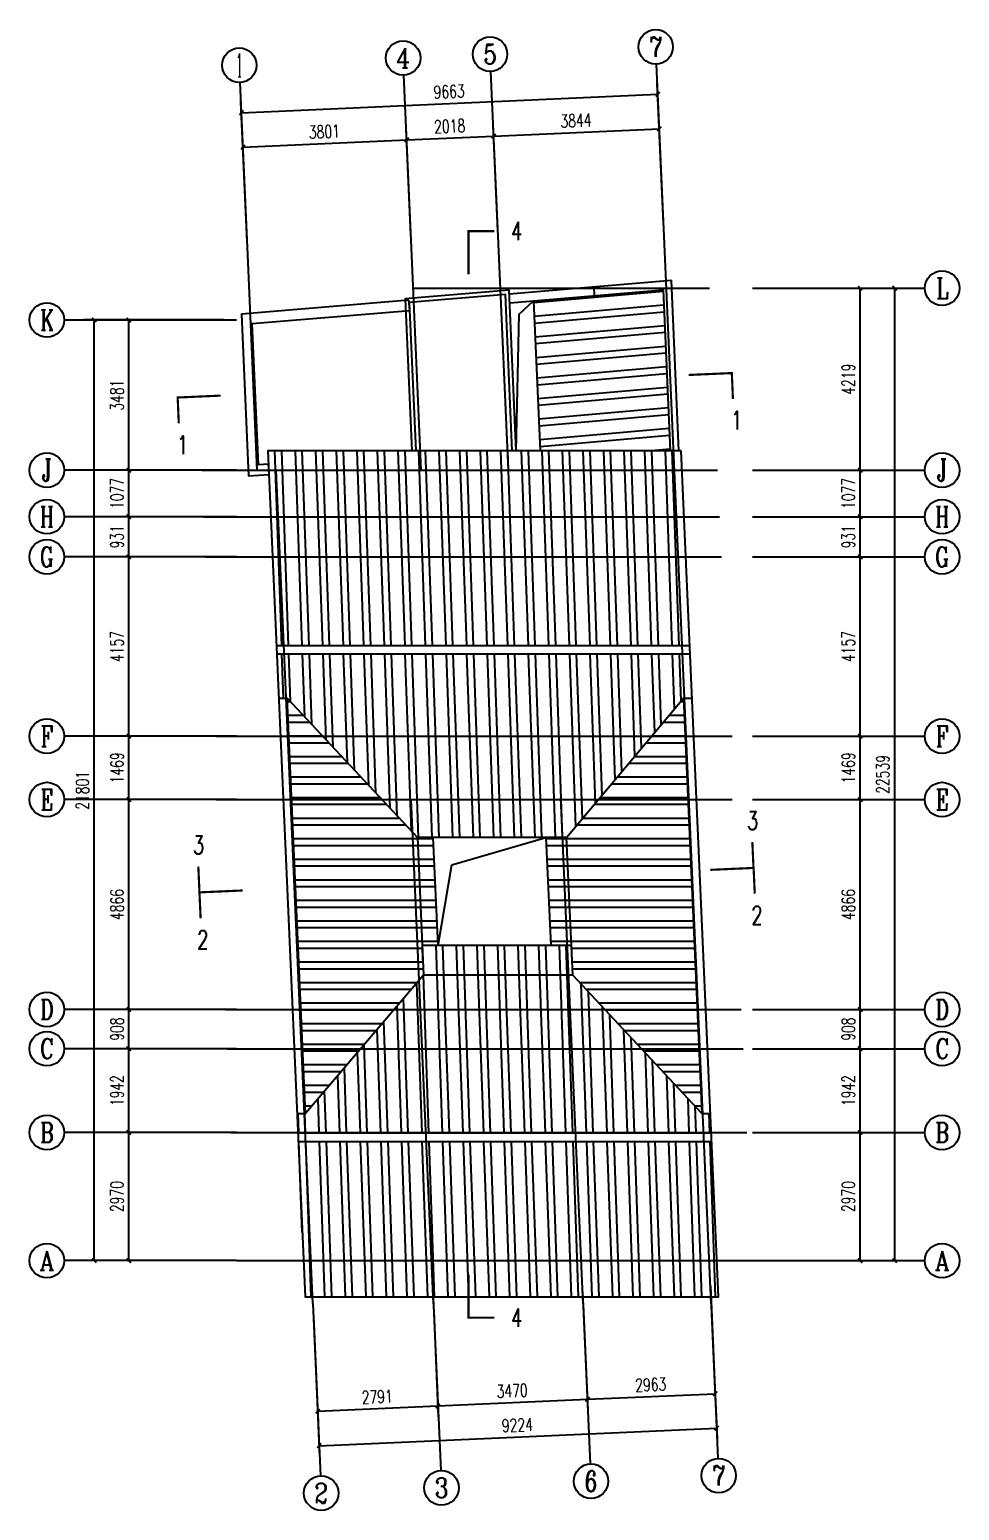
# Model space of a CAD drawing. Extents: x -20250 to 331240, y -699 to 63168.
# Drawn here: x 138264 to 159820, y 28849 to 63168 of the extents above; entities that cross this region are included whole.
import ezdxf
from ezdxf.enums import TextEntityAlignment as Align

# ---------------------------------------------------------------- set-up
doc = ezdxf.new("R2010")
doc.units = 0
doc.header["$LTSCALE"] = 1000
doc.header["$MEASUREMENT"] = 0
for name, color, linetype in [('AXIS', 3, 'Continuous'), ('AXIS_TEXT', 7, 'Continuous'), ('DIM_SYMB', 3, 'Continuous'), ('DOTE', 1, 'Continuous'), ('PUB_HATCH', 8, 'Continuous'), ('PUB_TEXT', 7, 'Continuous'), ('空', 3, 'Continuous'), ('顶', 5, 'Continuous')]:
    doc.layers.add(name, color=color, linetype=linetype)
doc.styles.add('_TCH_AXIS', font='COMPLEX', dxfattribs={"bigfont": 'GBCBIG'})
doc.styles.add('_TCH_DIM_T3', font='SIMPLEX', dxfattribs={"width": 0.705882, "bigfont": 'GBCBIG'})
doc.styles.add('_TCH_LABEL', font='COMPLEX', dxfattribs={"bigfont": 'GBCBIG'})
doc.styles.add('COMPLEX', font='COMPLEX')
doc.dimstyles.new('_TCH_ARCH&&100', dxfattribs={"dimtxt": 297.5, "dimasz": 100, "dimexe": 250, "dimexo": 300, "dimgap": 126.25, "dimtad": 1, "dimdec": 0, "dimzin": 0, "dimdsep": 46, "dimtxsty": '_TCH_DIM_T3', "dimblk": 'ARCHTICK', "dimcen": 0.09, "dimclrt": 7, "dimazin": 2, "dimtfac": 1, "dimtdec": 0, "dimtix": 1, "dimtmove": 2, "dimatfit": 3, "dimfxl": 1, "dimtolj": 1, "dimtzin": 0, "dimarcsym": 0})
pattern_1 = [(0, (-82879.8, 80613.8), (-3e-14, 476.25), []), (0, (-82721.06, 80455.03), (-3e-14, 476.25), [])]
pattern_2 = [(92, (-82879.8, 80613.8), (-475.9599, -16.6209), []), (92, (-82726.7, 80777.98), (-475.9599, -16.6209), [])]

# ---------------------------------------------------------------- blocks, each defined once
blk = doc.blocks.new('_ArchTick')
at = {"color": 0, "linetype": 'ByBlock', "const_width": 0.4}
blk.add_lwpolyline([(-0.5, -0.5), (0.5, 0.5)], dxfattribs=at)
blk = doc.blocks.new('*D16')
at = {"layer": 'AXIS', "color": 0, "lineweight": -2, "transparency": 16777216}
for p, q in [((152961, 58672), (152853, 61120)), ((149120, 58503), (149012, 60950)), ((149023, 60701), (152864, 60870))]:
    blk.add_line(p, q, dxfattribs=at)
at = {"layer": 'Defpoints', "color": 0, "transparency": 16777216}
for p in [(152864, 60870), (152974, 58372), (149133, 58203)]:
    blk.add_point(p, dxfattribs=at)
at = {"layer": 'AXIS', "color": 0, "lineweight": -2, "transparency": 16777216, "xscale": 100, "yscale": 100, "zscale": 100}
for p, rotation in [((149023, 60701), 182.5246990277393), ((152864, 60870), 2.524699027739362)]:
    blk.add_blockref('_ArchTick', p, dxfattribs=dict(at, rotation=rotation))
at = {"layer": 'AXIS', "color": 7, "transparency": 16777216, "insert": (150931, 61060), "char_height": 297.5, "attachment_point": 5, "rotation": 2.5247, "style": '_TCH_DIM_T3'}
blk.add_mtext('\\A1;3844', dxfattribs=at)
blk = doc.blocks.new('*D17')
at = {"layer": 'AXIS', "color": 0, "lineweight": -2, "transparency": 16777216}
for p, q in [((147105, 58414), (146997, 60861)), ((149120, 58503), (149012, 60950)), ((147008, 60612), (149023, 60701))]:
    blk.add_line(p, q, dxfattribs=at)
at = {"layer": 'Defpoints', "color": 0, "transparency": 16777216}
for p in [(149023, 60701), (147118, 58114), (149133, 58203)]:
    blk.add_point(p, dxfattribs=at)
at = {"layer": 'AXIS', "color": 0, "lineweight": -2, "transparency": 16777216, "xscale": 100, "yscale": 100, "zscale": 100}
for p, rotation in [((149023, 60701), 2.524699027739247), ((147008, 60612), 182.5246990277392)]:
    blk.add_blockref('_ArchTick', p, dxfattribs=dict(at, rotation=rotation))
at = {"layer": 'AXIS', "color": 7, "transparency": 16777216, "insert": (148003, 60931), "char_height": 297.5, "attachment_point": 5, "rotation": 2.5247, "style": '_TCH_DIM_T3'}
blk.add_mtext('\\A1;2018', dxfattribs=at)
blk = doc.blocks.new('*D18')
at = {"layer": 'AXIS', "color": 0, "lineweight": -2, "transparency": 16777216}
for p, q in [((147105, 58414), (146997, 60861)), ((143307, 58246), (143199, 60694)), ((143210, 60444), (147008, 60612))]:
    blk.add_line(p, q, dxfattribs=at)
at = {"layer": 'Defpoints', "color": 0, "transparency": 16777216}
for p in [(147008, 60612), (147118, 58114), (143320, 57947)]:
    blk.add_point(p, dxfattribs=at)
at = {"layer": 'AXIS', "color": 0, "lineweight": -2, "transparency": 16777216, "xscale": 100, "yscale": 100, "zscale": 100}
for p, rotation in [((143210, 60444), 182.5246990277393), ((147008, 60612), 2.524699027739285)]:
    blk.add_blockref('_ArchTick', p, dxfattribs=dict(at, rotation=rotation))
at = {"layer": 'AXIS', "color": 7, "transparency": 16777216, "insert": (145097, 60803), "char_height": 297.5, "attachment_point": 5, "rotation": 2.5247, "style": '_TCH_DIM_T3'}
blk.add_mtext('\\A1;3801', dxfattribs=at)
blk = doc.blocks.new('*D137')
at = {"layer": 'AXIS', "color": 0, "lineweight": -2, "transparency": 16777216}
for p, q in [((152961, 58672), (152817, 61919)), ((143307, 58246), (143164, 61493)), ((143175, 61243), (152828, 61669))]:
    blk.add_line(p, q, dxfattribs=at)
at = {"layer": 'Defpoints', "color": 0, "transparency": 16777216}
for p in [(152828, 61669), (152974, 58372), (143320, 57947)]:
    blk.add_point(p, dxfattribs=at)
at = {"layer": 'AXIS', "color": 0, "lineweight": -2, "transparency": 16777216, "xscale": 100, "yscale": 100, "zscale": 100}
for p, rotation in [((152828, 61669), 2.524699027739298), ((143175, 61243), 182.5246990277393)]:
    blk.add_blockref('_ArchTick', p, dxfattribs=dict(at, rotation=rotation))
at = {"layer": 'AXIS', "color": 7, "transparency": 16777216, "insert": (147990, 61731), "char_height": 297.5, "attachment_point": 5, "rotation": 2.5247, "style": '_TCH_DIM_T3'}
blk.add_mtext('\\A1;9663', dxfattribs=at)
blk = doc.blocks.new('*D138')
at = {"layer": 'AXIS', "color": 0, "lineweight": -2, "transparency": 16777216}
for p, q in [((144844, 33345), (144952, 30897)), ((147632, 33468), (147740, 31020)), ((144941, 31147), (147729, 31270))]:
    blk.add_line(p, q, dxfattribs=at)
at = {"layer": 'Defpoints', "color": 0, "transparency": 16777216}
for p in [(144831, 33645), (147619, 33768), (147729, 31270)]:
    blk.add_point(p, dxfattribs=at)
at = {"layer": 'AXIS', "color": 0, "lineweight": -2, "transparency": 16777216, "xscale": 100, "yscale": 100, "zscale": 100}
for p, rotation in [((147729, 31270), 2.524699027739425), ((144941, 31147), 182.5246990277394)]:
    blk.add_blockref('_ArchTick', p, dxfattribs=dict(at, rotation=rotation))
at = {"layer": 'AXIS', "color": 7, "transparency": 16777216, "insert": (146323, 31483), "char_height": 297.5, "attachment_point": 5, "rotation": 2.5247, "style": '_TCH_DIM_T3'}
blk.add_mtext('\\A1;2791', dxfattribs=at)
blk = doc.blocks.new('*D139')
at = {"layer": 'AXIS', "color": 0, "lineweight": -2, "transparency": 16777216}
for p, q in [((147632, 33468), (147740, 31020)), ((151099, 33621), (151207, 31173)), ((147729, 31270), (151196, 31423))]:
    blk.add_line(p, q, dxfattribs=at)
at = {"layer": 'Defpoints', "color": 0, "transparency": 16777216}
for p in [(147619, 33768), (151086, 33920), (151196, 31423)]:
    blk.add_point(p, dxfattribs=at)
at = {"layer": 'AXIS', "color": 0, "lineweight": -2, "transparency": 16777216, "xscale": 100, "yscale": 100, "zscale": 100}
for p, rotation in [((147729, 31270), 182.5246990277393), ((151196, 31423), 2.524699027739323)]:
    blk.add_blockref('_ArchTick', p, dxfattribs=dict(at, rotation=rotation))
at = {"layer": 'AXIS', "color": 7, "transparency": 16777216, "insert": (149451, 31621), "char_height": 297.5, "attachment_point": 5, "rotation": 2.5247, "style": '_TCH_DIM_T3'}
blk.add_mtext('\\A1;3470', dxfattribs=at)
blk = doc.blocks.new('*D140')
at = {"layer": 'AXIS', "color": 0, "lineweight": -2, "transparency": 16777216}
for p, q in [((154059, 33751), (154167, 31304)), ((151099, 33621), (151207, 31173)), ((151196, 31423), (154156, 31553))]:
    blk.add_line(p, q, dxfattribs=at)
at = {"layer": 'Defpoints', "color": 0, "transparency": 16777216}
for p in [(154046, 34051), (151086, 33920), (154156, 31553)]:
    blk.add_point(p, dxfattribs=at)
at = {"layer": 'AXIS', "color": 0, "lineweight": -2, "transparency": 16777216, "xscale": 100, "yscale": 100, "zscale": 100}
for p, rotation in [((154156, 31553), 2.524699027739323), ((151196, 31423), 182.5246990277393)]:
    blk.add_blockref('_ArchTick', p, dxfattribs=dict(at, rotation=rotation))
at = {"layer": 'AXIS', "color": 7, "transparency": 16777216, "insert": (152664, 31763), "char_height": 297.5, "attachment_point": 5, "rotation": 2.5247, "style": '_TCH_DIM_T3'}
blk.add_mtext('\\A1;2963', dxfattribs=at)
blk = doc.blocks.new('*D141')
at = {"layer": 'AXIS', "color": 0, "lineweight": -2, "transparency": 16777216}
for p, q in [((154059, 33751), (154203, 30504)), ((144844, 33345), (144987, 30098)), ((144976, 30348), (154192, 30754))]:
    blk.add_line(p, q, dxfattribs=at)
at = {"layer": 'Defpoints', "color": 0, "transparency": 16777216}
for p in [(154046, 34051), (144831, 33645), (154192, 30754)]:
    blk.add_point(p, dxfattribs=at)
at = {"layer": 'AXIS', "color": 0, "lineweight": -2, "transparency": 16777216, "xscale": 100, "yscale": 100, "zscale": 100}
for p, rotation in [((154192, 30754), 2.524699027739349), ((144976, 30348), 182.5246990277393)]:
    blk.add_blockref('_ArchTick', p, dxfattribs=dict(at, rotation=rotation))
at = {"layer": 'AXIS', "color": 7, "transparency": 16777216, "insert": (149572, 30826), "char_height": 297.5, "attachment_point": 5, "rotation": 2.5247, "style": '_TCH_DIM_T3'}
blk.add_mtext('\\A1;9224', dxfattribs=at)
blk = doc.blocks.new('*D142')
at = {"layer": 'AXIS', "color": 0, "lineweight": -2, "transparency": 16777216}
for p, q in [((155320, 37607), (157770, 37607)), ((157520, 34637), (157520, 37607)), ((155320, 34637), (157770, 34637))]:
    blk.add_line(p, q, dxfattribs=at)
at = {"layer": 'Defpoints', "color": 0, "transparency": 16777216}
for p in [(155020, 37607), (157520, 37607), (155020, 34637)]:
    blk.add_point(p, dxfattribs=at)
at = {"layer": 'AXIS', "color": 0, "lineweight": -2, "transparency": 16777216, "xscale": 100, "yscale": 100, "zscale": 100}
for p, rotation in [((157520, 37607), 90), ((157520, 34637), 270)]:
    blk.add_blockref('_ArchTick', p, dxfattribs=dict(at, rotation=rotation))
at = {"layer": 'AXIS', "color": 7, "transparency": 16777216, "insert": (157245, 36122), "char_height": 297.5, "attachment_point": 5, "rotation": 90, "style": '_TCH_DIM_T3'}
blk.add_mtext('\\A1;2970', dxfattribs=at)
blk = doc.blocks.new('*D143')
at = {"layer": 'AXIS', "color": 0, "lineweight": -2, "transparency": 16777216}
for p, q in [((155320, 39549), (157770, 39549)), ((157520, 37607), (157520, 39549)), ((155320, 37607), (157770, 37607))]:
    blk.add_line(p, q, dxfattribs=at)
at = {"layer": 'Defpoints', "color": 0, "transparency": 16777216}
for p in [(155020, 39549), (157520, 39549), (155020, 37607)]:
    blk.add_point(p, dxfattribs=at)
at = {"layer": 'AXIS', "color": 0, "lineweight": -2, "transparency": 16777216, "xscale": 100, "yscale": 100, "zscale": 100}
for p, rotation in [((157520, 39549), 90), ((157520, 37607), 270)]:
    blk.add_blockref('_ArchTick', p, dxfattribs=dict(at, rotation=rotation))
at = {"layer": 'AXIS', "color": 7, "transparency": 16777216, "insert": (157245, 38578), "char_height": 297.5, "attachment_point": 5, "rotation": 90, "style": '_TCH_DIM_T3'}
blk.add_mtext('\\A1;1942', dxfattribs=at)
blk = doc.blocks.new('*D144')
at = {"layer": 'AXIS', "color": 0, "lineweight": -2, "transparency": 16777216}
for p, q in [((155320, 40457), (157770, 40457)), ((157520, 39549), (157520, 40457)), ((155320, 39549), (157770, 39549))]:
    blk.add_line(p, q, dxfattribs=at)
at = {"layer": 'Defpoints', "color": 0, "transparency": 16777216}
for p in [(155020, 40457), (157520, 40457), (155020, 39549)]:
    blk.add_point(p, dxfattribs=at)
at = {"layer": 'AXIS', "color": 0, "lineweight": -2, "transparency": 16777216, "xscale": 100, "yscale": 100, "zscale": 100}
for p, rotation in [((157520, 40457), 90), ((157520, 39549), 270)]:
    blk.add_blockref('_ArchTick', p, dxfattribs=dict(at, rotation=rotation))
at = {"layer": 'AXIS', "color": 7, "transparency": 16777216, "insert": (157245, 40003), "char_height": 297.5, "attachment_point": 5, "rotation": 90, "style": '_TCH_DIM_T3'}
blk.add_mtext('\\A1;908', dxfattribs=at)
blk = doc.blocks.new('*D145')
at = {"layer": 'AXIS', "color": 0, "lineweight": -2, "transparency": 16777216}
for p, q in [((155320, 45323), (157770, 45323)), ((157520, 40457), (157520, 45323)), ((155320, 40457), (157770, 40457))]:
    blk.add_line(p, q, dxfattribs=at)
at = {"layer": 'Defpoints', "color": 0, "transparency": 16777216}
for p in [(155020, 45323), (157520, 45323), (155020, 40457)]:
    blk.add_point(p, dxfattribs=at)
at = {"layer": 'AXIS', "color": 0, "lineweight": -2, "transparency": 16777216, "xscale": 100, "yscale": 100, "zscale": 100}
for p, rotation in [((157520, 45323), 90), ((157520, 40457), 270)]:
    blk.add_blockref('_ArchTick', p, dxfattribs=dict(at, rotation=rotation))
at = {"layer": 'AXIS', "color": 7, "transparency": 16777216, "insert": (157245, 42890), "char_height": 297.5, "attachment_point": 5, "rotation": 90, "style": '_TCH_DIM_T3'}
blk.add_mtext('\\A1;4866', dxfattribs=at)
blk = doc.blocks.new('*D146')
at = {"layer": 'AXIS', "color": 0, "lineweight": -2, "transparency": 16777216}
for p, q in [((155320, 46792), (157770, 46792)), ((157520, 45323), (157520, 46792)), ((155320, 45323), (157770, 45323))]:
    blk.add_line(p, q, dxfattribs=at)
at = {"layer": 'Defpoints', "color": 0, "transparency": 16777216}
for p in [(155020, 46792), (157520, 46792), (155020, 45323)]:
    blk.add_point(p, dxfattribs=at)
at = {"layer": 'AXIS', "color": 0, "lineweight": -2, "transparency": 16777216, "xscale": 100, "yscale": 100, "zscale": 100}
for p, rotation in [((157520, 46792), 90), ((157520, 45323), 270)]:
    blk.add_blockref('_ArchTick', p, dxfattribs=dict(at, rotation=rotation))
at = {"layer": 'AXIS', "color": 7, "transparency": 16777216, "insert": (157245, 46057), "char_height": 297.5, "attachment_point": 5, "rotation": 90, "style": '_TCH_DIM_T3'}
blk.add_mtext('\\A1;1469', dxfattribs=at)
blk = doc.blocks.new('*D147')
at = {"layer": 'AXIS', "color": 0, "lineweight": -2, "transparency": 16777216}
for p, q in [((155320, 50948), (157770, 50948)), ((157520, 46792), (157520, 50948)), ((155320, 46792), (157770, 46792))]:
    blk.add_line(p, q, dxfattribs=at)
at = {"layer": 'Defpoints', "color": 0, "transparency": 16777216}
for p in [(155020, 50948), (157520, 50948), (155020, 46792)]:
    blk.add_point(p, dxfattribs=at)
at = {"layer": 'AXIS', "color": 0, "lineweight": -2, "transparency": 16777216, "xscale": 100, "yscale": 100, "zscale": 100}
for p, rotation in [((157520, 50948), 90), ((157520, 46792), 270)]:
    blk.add_blockref('_ArchTick', p, dxfattribs=dict(at, rotation=rotation))
at = {"layer": 'AXIS', "color": 7, "transparency": 16777216, "insert": (157245, 48870), "char_height": 297.5, "attachment_point": 5, "rotation": 90, "style": '_TCH_DIM_T3'}
blk.add_mtext('\\A1;4157', dxfattribs=at)
blk = doc.blocks.new('*D148')
at = {"layer": 'AXIS', "color": 0, "lineweight": -2, "transparency": 16777216}
for p, q in [((155320, 51879), (157770, 51879)), ((157520, 50948), (157520, 51879)), ((155320, 50948), (157770, 50948))]:
    blk.add_line(p, q, dxfattribs=at)
at = {"layer": 'Defpoints', "color": 0, "transparency": 16777216}
for p in [(155020, 51879), (157520, 51879), (155020, 50948)]:
    blk.add_point(p, dxfattribs=at)
at = {"layer": 'AXIS', "color": 0, "lineweight": -2, "transparency": 16777216, "xscale": 100, "yscale": 100, "zscale": 100}
for p, rotation in [((157520, 51879), 90), ((157520, 50948), 270)]:
    blk.add_blockref('_ArchTick', p, dxfattribs=dict(at, rotation=rotation))
at = {"layer": 'AXIS', "color": 7, "transparency": 16777216, "insert": (157245, 51414), "char_height": 297.5, "attachment_point": 5, "rotation": 90, "style": '_TCH_DIM_T3'}
blk.add_mtext('\\A1;931', dxfattribs=at)
blk = doc.blocks.new('*D149')
at = {"layer": 'AXIS', "color": 0, "lineweight": -2, "transparency": 16777216}
for p, q in [((155320, 52956), (157770, 52956)), ((157520, 51879), (157520, 52956)), ((155320, 51879), (157770, 51879))]:
    blk.add_line(p, q, dxfattribs=at)
at = {"layer": 'Defpoints', "color": 0, "transparency": 16777216}
for p in [(155020, 52956), (157520, 52956), (155020, 51879)]:
    blk.add_point(p, dxfattribs=at)
at = {"layer": 'AXIS', "color": 0, "lineweight": -2, "transparency": 16777216, "xscale": 100, "yscale": 100, "zscale": 100}
for p, rotation in [((157520, 52956), 90), ((157520, 51879), 270)]:
    blk.add_blockref('_ArchTick', p, dxfattribs=dict(at, rotation=rotation))
at = {"layer": 'AXIS', "color": 7, "transparency": 16777216, "insert": (157245, 52418), "char_height": 297.5, "attachment_point": 5, "rotation": 90, "style": '_TCH_DIM_T3'}
blk.add_mtext('\\A1;1077', dxfattribs=at)
blk = doc.blocks.new('*D150')
at = {"layer": 'AXIS', "color": 0, "lineweight": -2, "transparency": 16777216}
for p, q in [((155320, 57176), (157770, 57176)), ((157520, 52956), (157520, 57176)), ((155320, 52956), (157770, 52956))]:
    blk.add_line(p, q, dxfattribs=at)
at = {"layer": 'Defpoints', "color": 0, "transparency": 16777216}
for p in [(155020, 57176), (157520, 57176), (155020, 52956)]:
    blk.add_point(p, dxfattribs=at)
at = {"layer": 'AXIS', "color": 0, "lineweight": -2, "transparency": 16777216, "xscale": 100, "yscale": 100, "zscale": 100}
for p, rotation in [((157520, 57176), 90), ((157520, 52956), 270)]:
    blk.add_blockref('_ArchTick', p, dxfattribs=dict(at, rotation=rotation))
at = {"layer": 'AXIS', "color": 7, "transparency": 16777216, "insert": (157245, 55066), "char_height": 297.5, "attachment_point": 5, "rotation": 90, "style": '_TCH_DIM_T3'}
blk.add_mtext('\\A1;4219', dxfattribs=at)
blk = doc.blocks.new('*D151')
at = {"layer": 'AXIS', "color": 0, "lineweight": -2, "transparency": 16777216}
for p, q in [((155320, 57176), (158570, 57176)), ((158320, 34637), (158320, 57176)), ((155320, 34637), (158570, 34637))]:
    blk.add_line(p, q, dxfattribs=at)
at = {"layer": 'Defpoints', "color": 0, "transparency": 16777216}
for p in [(155020, 57176), (158320, 57176), (155020, 34637)]:
    blk.add_point(p, dxfattribs=at)
at = {"layer": 'AXIS', "color": 0, "lineweight": -2, "transparency": 16777216, "xscale": 100, "yscale": 100, "zscale": 100}
for p, rotation in [((158320, 57176), 90), ((158320, 34637), 270)]:
    blk.add_blockref('_ArchTick', p, dxfattribs=dict(at, rotation=rotation))
at = {"layer": 'AXIS', "color": 7, "transparency": 16777216, "insert": (158045, 45906), "char_height": 297.5, "attachment_point": 5, "rotation": 90, "style": '_TCH_DIM_T3'}
blk.add_mtext('\\A1;22539', dxfattribs=at)
blk = doc.blocks.new('*D152')
at = {"layer": 'AXIS', "color": 0, "lineweight": -2, "transparency": 16777216}
for p, q in [((142764, 37607), (140314, 37607)), ((140564, 34637), (140564, 37607)), ((142764, 34637), (140314, 34637))]:
    blk.add_line(p, q, dxfattribs=at)
at = {"layer": 'Defpoints', "color": 0, "transparency": 16777216}
for p in [(140564, 37607), (143064, 37607), (143064, 34637)]:
    blk.add_point(p, dxfattribs=at)
at = {"layer": 'AXIS', "color": 0, "lineweight": -2, "transparency": 16777216, "xscale": 100, "yscale": 100, "zscale": 100}
for p, rotation in [((140564, 37607), 90), ((140564, 34637), 270)]:
    blk.add_blockref('_ArchTick', p, dxfattribs=dict(at, rotation=rotation))
at = {"layer": 'AXIS', "color": 7, "transparency": 16777216, "insert": (140289, 36122), "char_height": 297.5, "attachment_point": 5, "rotation": 90, "style": '_TCH_DIM_T3'}
blk.add_mtext('\\A1;2970', dxfattribs=at)
blk = doc.blocks.new('*D153')
at = {"layer": 'AXIS', "color": 0, "lineweight": -2, "transparency": 16777216}
for p, q in [((142764, 39549), (140314, 39549)), ((140564, 37607), (140564, 39549)), ((142764, 37607), (140314, 37607))]:
    blk.add_line(p, q, dxfattribs=at)
at = {"layer": 'Defpoints', "color": 0, "transparency": 16777216}
for p in [(140564, 39549), (143064, 39549), (143064, 37607)]:
    blk.add_point(p, dxfattribs=at)
at = {"layer": 'AXIS', "color": 0, "lineweight": -2, "transparency": 16777216, "xscale": 100, "yscale": 100, "zscale": 100}
for p, rotation in [((140564, 39549), 90), ((140564, 37607), 270)]:
    blk.add_blockref('_ArchTick', p, dxfattribs=dict(at, rotation=rotation))
at = {"layer": 'AXIS', "color": 7, "transparency": 16777216, "insert": (140289, 38578), "char_height": 297.5, "attachment_point": 5, "rotation": 90, "style": '_TCH_DIM_T3'}
blk.add_mtext('\\A1;1942', dxfattribs=at)
blk = doc.blocks.new('*D154')
at = {"layer": 'AXIS', "color": 0, "lineweight": -2, "transparency": 16777216}
for p, q in [((142764, 40457), (140314, 40457)), ((140564, 39549), (140564, 40457)), ((142764, 39549), (140314, 39549))]:
    blk.add_line(p, q, dxfattribs=at)
at = {"layer": 'Defpoints', "color": 0, "transparency": 16777216}
for p in [(140564, 40457), (143064, 40457), (143064, 39549)]:
    blk.add_point(p, dxfattribs=at)
at = {"layer": 'AXIS', "color": 0, "lineweight": -2, "transparency": 16777216, "xscale": 100, "yscale": 100, "zscale": 100}
for p, rotation in [((140564, 40457), 90), ((140564, 39549), 270)]:
    blk.add_blockref('_ArchTick', p, dxfattribs=dict(at, rotation=rotation))
at = {"layer": 'AXIS', "color": 7, "transparency": 16777216, "insert": (140289, 40003), "char_height": 297.5, "attachment_point": 5, "rotation": 90, "style": '_TCH_DIM_T3'}
blk.add_mtext('\\A1;908', dxfattribs=at)
blk = doc.blocks.new('*D155')
at = {"layer": 'AXIS', "color": 0, "lineweight": -2, "transparency": 16777216}
for p, q in [((142764, 45323), (140314, 45323)), ((140564, 40457), (140564, 45323)), ((142764, 40457), (140314, 40457))]:
    blk.add_line(p, q, dxfattribs=at)
at = {"layer": 'Defpoints', "color": 0, "transparency": 16777216}
for p in [(140564, 45323), (143064, 45323), (143064, 40457)]:
    blk.add_point(p, dxfattribs=at)
at = {"layer": 'AXIS', "color": 0, "lineweight": -2, "transparency": 16777216, "xscale": 100, "yscale": 100, "zscale": 100}
for p, rotation in [((140564, 45323), 90), ((140564, 40457), 270)]:
    blk.add_blockref('_ArchTick', p, dxfattribs=dict(at, rotation=rotation))
at = {"layer": 'AXIS', "color": 7, "transparency": 16777216, "insert": (140289, 42890), "char_height": 297.5, "attachment_point": 5, "rotation": 90, "style": '_TCH_DIM_T3'}
blk.add_mtext('\\A1;4866', dxfattribs=at)
blk = doc.blocks.new('*D156')
at = {"layer": 'AXIS', "color": 0, "lineweight": -2, "transparency": 16777216}
for p, q in [((142764, 46792), (140314, 46792)), ((140564, 45323), (140564, 46792)), ((142764, 45323), (140314, 45323))]:
    blk.add_line(p, q, dxfattribs=at)
at = {"layer": 'Defpoints', "color": 0, "transparency": 16777216}
for p in [(140564, 46792), (143064, 46792), (143064, 45323)]:
    blk.add_point(p, dxfattribs=at)
at = {"layer": 'AXIS', "color": 0, "lineweight": -2, "transparency": 16777216, "xscale": 100, "yscale": 100, "zscale": 100}
for p, rotation in [((140564, 46792), 90), ((140564, 45323), 270)]:
    blk.add_blockref('_ArchTick', p, dxfattribs=dict(at, rotation=rotation))
at = {"layer": 'AXIS', "color": 7, "transparency": 16777216, "insert": (140289, 46057), "char_height": 297.5, "attachment_point": 5, "rotation": 90, "style": '_TCH_DIM_T3'}
blk.add_mtext('\\A1;1469', dxfattribs=at)
blk = doc.blocks.new('*D157')
at = {"layer": 'AXIS', "color": 0, "lineweight": -2, "transparency": 16777216}
for p, q in [((142764, 50948), (140314, 50948)), ((140564, 46792), (140564, 50948)), ((142764, 46792), (140314, 46792))]:
    blk.add_line(p, q, dxfattribs=at)
at = {"layer": 'Defpoints', "color": 0, "transparency": 16777216}
for p in [(140564, 50948), (143064, 50948), (143064, 46792)]:
    blk.add_point(p, dxfattribs=at)
at = {"layer": 'AXIS', "color": 0, "lineweight": -2, "transparency": 16777216, "xscale": 100, "yscale": 100, "zscale": 100}
for p, rotation in [((140564, 50948), 90), ((140564, 46792), 270)]:
    blk.add_blockref('_ArchTick', p, dxfattribs=dict(at, rotation=rotation))
at = {"layer": 'AXIS', "color": 7, "transparency": 16777216, "insert": (140289, 48870), "char_height": 297.5, "attachment_point": 5, "rotation": 90, "style": '_TCH_DIM_T3'}
blk.add_mtext('\\A1;4157', dxfattribs=at)
blk = doc.blocks.new('*D158')
at = {"layer": 'AXIS', "color": 0, "lineweight": -2, "transparency": 16777216}
for p, q in [((142764, 51879), (140314, 51879)), ((140564, 50948), (140564, 51879)), ((142764, 50948), (140314, 50948))]:
    blk.add_line(p, q, dxfattribs=at)
at = {"layer": 'Defpoints', "color": 0, "transparency": 16777216}
for p in [(140564, 51879), (143064, 51879), (143064, 50948)]:
    blk.add_point(p, dxfattribs=at)
at = {"layer": 'AXIS', "color": 0, "lineweight": -2, "transparency": 16777216, "xscale": 100, "yscale": 100, "zscale": 100}
for p, rotation in [((140564, 51879), 90), ((140564, 50948), 270)]:
    blk.add_blockref('_ArchTick', p, dxfattribs=dict(at, rotation=rotation))
at = {"layer": 'AXIS', "color": 7, "transparency": 16777216, "insert": (140289, 51414), "char_height": 297.5, "attachment_point": 5, "rotation": 90, "style": '_TCH_DIM_T3'}
blk.add_mtext('\\A1;931', dxfattribs=at)
blk = doc.blocks.new('*D159')
at = {"layer": 'AXIS', "color": 0, "lineweight": -2, "transparency": 16777216}
for p, q in [((142764, 52956), (140314, 52956)), ((140564, 51879), (140564, 52956)), ((142764, 51879), (140314, 51879))]:
    blk.add_line(p, q, dxfattribs=at)
at = {"layer": 'Defpoints', "color": 0, "transparency": 16777216}
for p in [(140564, 52956), (143064, 52956), (143064, 51879)]:
    blk.add_point(p, dxfattribs=at)
at = {"layer": 'AXIS', "color": 0, "lineweight": -2, "transparency": 16777216, "xscale": 100, "yscale": 100, "zscale": 100}
for p, rotation in [((140564, 52956), 90), ((140564, 51879), 270)]:
    blk.add_blockref('_ArchTick', p, dxfattribs=dict(at, rotation=rotation))
at = {"layer": 'AXIS', "color": 7, "transparency": 16777216, "insert": (140289, 52418), "char_height": 297.5, "attachment_point": 5, "rotation": 90, "style": '_TCH_DIM_T3'}
blk.add_mtext('\\A1;1077', dxfattribs=at)
blk = doc.blocks.new('*D160')
at = {"layer": 'AXIS', "color": 0, "lineweight": -2, "transparency": 16777216}
for p, q in [((142764, 56438), (140314, 56438)), ((140564, 52956), (140564, 56438)), ((142764, 52956), (140314, 52956))]:
    blk.add_line(p, q, dxfattribs=at)
at = {"layer": 'Defpoints', "color": 0, "transparency": 16777216}
for p in [(140564, 56438), (143064, 56438), (143064, 52956)]:
    blk.add_point(p, dxfattribs=at)
at = {"layer": 'AXIS', "color": 0, "lineweight": -2, "transparency": 16777216, "xscale": 100, "yscale": 100, "zscale": 100}
for p, rotation in [((140564, 56438), 90), ((140564, 52956), 270)]:
    blk.add_blockref('_ArchTick', p, dxfattribs=dict(at, rotation=rotation))
at = {"layer": 'AXIS', "color": 7, "transparency": 16777216, "insert": (140289, 54697), "char_height": 297.5, "attachment_point": 5, "rotation": 90, "style": '_TCH_DIM_T3'}
blk.add_mtext('\\A1;3481', dxfattribs=at)
blk = doc.blocks.new('*D161')
at = {"layer": 'AXIS', "color": 0, "lineweight": -2, "transparency": 16777216}
for p, q in [((142764, 56438), (139514, 56438)), ((139764, 34637), (139764, 56438)), ((142764, 34637), (139514, 34637))]:
    blk.add_line(p, q, dxfattribs=at)
at = {"layer": 'Defpoints', "color": 0, "transparency": 16777216}
for p in [(139764, 56438), (143064, 56438), (143064, 34637)]:
    blk.add_point(p, dxfattribs=at)
at = {"layer": 'AXIS', "color": 0, "lineweight": -2, "transparency": 16777216, "xscale": 100, "yscale": 100, "zscale": 100}
for p, rotation in [((139764, 56438), 90), ((139764, 34637), 270)]:
    blk.add_blockref('_ArchTick', p, dxfattribs=dict(at, rotation=rotation))
at = {"layer": 'AXIS', "color": 7, "transparency": 16777216, "insert": (139489, 45537), "char_height": 297.5, "attachment_point": 5, "rotation": 90, "style": '_TCH_DIM_T3'}
blk.add_mtext('\\A1;21801', dxfattribs=at)
blk = doc.blocks.new('_AXISO')
blk.add_circle((0, 0), 0.5)
at = {"layer": 'AXIS_TEXT', "style": 'COMPLEX', "width": 1.041667}
blk.add_attdef('A', text='', height=0.56, dxfattribs=at).set_placement((-0.25, -0.28), (0.25, -0.28), align=Align.FIT)

msp = doc.modelspace()

# ---------------------------------------------------------------- hatches: boundary and pattern name
at = {"layer": 'PUB_HATCH'}
h = msp.add_hatch(dxfattribs=at)
h.set_pattern_fill('ANSI32', color=256, scale=100, angle=-40, style=0)
h.set_pattern_definition([(5, (-82879.8, 80613.8), (-41.5079, 474.4377), []), (5, (-82707.83, 80469.47), (-41.5079, 474.4377), [])])
h.paths.add_polyline_path([(152953.1, 57134.6), (149949.5, 56884.6), (150102.7, 53408.6), (153117.4, 53408.6)])
h = msp.add_hatch(dxfattribs=at)
h.set_pattern_fill('ANSI32', color=256, scale=100, angle=47, style=0)
h.set_pattern_definition(pattern_2)
h.paths.add_polyline_path([(153566.6, 48895.3), (153367.6, 53408.6), (143784.5, 53408.6), (143798.2, 53097.4), (143802.4, 53097.7), (143818.5, 52858.2), (143808.8, 52857.6), (143983.5, 48895.3)])
h = msp.add_hatch(dxfattribs=at)
h.set_pattern_fill('ANSI32', color=256, scale=100, angle=47, style=0)
h.set_pattern_definition(pattern_2)
h.paths.add_polyline_path([(153424.4, 47674.3), (153620.4, 47674.3), (153575.2, 48699), (143992.1, 48699), (144037.3, 47674.3), (144233.3, 47674.3), (147255.9, 44440.5), (150714.8, 44440.5)])
h = msp.add_hatch(dxfattribs=at)
h.set_pattern_fill('ANSI32', color=256, scale=100, angle=-45, style=0)
h.set_pattern_definition(pattern_1)
h.paths.add_polyline_path([(147255.9, 44440.5), (144233.3, 47674.3), (144657.7, 38049.6), (147396.3, 41256.7)])
h = msp.add_hatch(dxfattribs=at)
h.set_pattern_fill('ANSI32', color=256, scale=100, angle=-45, style=0)
h.set_pattern_definition(pattern_1)
h.paths.add_polyline_path([(150855.2, 41256.7), (153848.8, 38049.6), (153424.4, 47674.3), (150714.8, 44440.5)])
h = msp.add_hatch(dxfattribs=at)
h.set_pattern_fill('ANSI32', color=256, scale=100, angle=-45, style=0)
h.set_pattern_definition(pattern_1)
h.paths.add_polyline_path([(147624, 44440.5), (147255.9, 44440.5), (147366.2, 41938.2), (147733.8, 41938.2), (147734.2, 41940.5)])
h = msp.add_hatch(dxfattribs=at)
h.set_pattern_fill('ANSI32', color=256, scale=100, angle=-45, style=0)
h.set_pattern_definition(pattern_1)
h.paths.add_polyline_path([(150714.8, 44440.5), (150235.2, 44440.5), (150345.5, 41938.2), (150825.2, 41938.2)])
h = msp.add_hatch(dxfattribs=at)
h.set_pattern_fill('ANSI32', color=256, scale=100, angle=47, style=0)
h.set_pattern_definition(pattern_2)
h.paths.add_polyline_path([(147366.2, 41938.2), (147396.3, 41256.7), (150855.2, 41256.7), (150825.2, 41938.2)])
h = msp.add_hatch(dxfattribs=at)
h.set_pattern_fill('ANSI32', color=256, scale=100, angle=47, style=0)
h.set_pattern_definition(pattern_2)
h.paths.add_polyline_path([(150855.2, 41256.7), (147396.3, 41256.7), (144657.7, 38049.6), (144461.7, 38049.6), (144481.7, 37595.7), (154064.8, 37595.7), (154044.8, 38049.6), (153848.8, 38049.6)])
h = msp.add_hatch(dxfattribs=at)
h.set_pattern_fill('ANSI32', color=256, scale=100, angle=47, style=0)
h.set_pattern_definition(pattern_2)
h.paths.add_polyline_path([(154073.4, 37399.4), (144490.4, 37399.4), (144649.1, 33798.1), (154232.2, 33798.1)])

# ---------------------------------------------------------------- linework, layer by layer
at = {"layer": 'AXIS'}
for p, q in [((149133.4, 58203), (148957.2, 62199.1)), ((152973.8, 58372.3), (152797.6, 62368.4)), ((143320.5, 57946.7), (143144.3, 61942.8)), ((147117.7, 58114.1), (146941.5, 62110.2)), ((155020.4, 57175.8), (159020.4, 57175.8)), ((143064, 56437.5), (139064, 56437.5)), ((143064, 52956.3), (139064, 52956.3)), ((155020.4, 52956.3), (159020.4, 52956.3)), ((143064, 51879.2), (139064, 51879.2)), ((155020.4, 51879.2), (159020.4, 51879.2)), ((143064, 50948.3), (139064, 50948.3)), ((155020.4, 50948.3), (159020.4, 50948.3)), ((143064, 46791.6), (139064, 46791.6)), ((155020.4, 46791.6), (159020.4, 46791.6)), ((143064, 45322.7), (139064, 45322.7)), ((155020.4, 45322.7), (159020.4, 45322.7)), ((143064, 40456.7), (139064, 40456.7)), ((155020.4, 40456.7), (159020.4, 40456.7)), ((143064, 39549), (139064, 39549)), ((155020.4, 39549), (159020.4, 39549)), ((143064, 37606.6), (139064, 37606.6)), ((155020.4, 37606.6), (159020.4, 37606.6)), ((143064, 34636.9), (139064, 34636.9)), ((155020.4, 34636.9), (159020.4, 34636.9)), ((154046.2, 34050.9), (154222.4, 30054.8)), ((144831.1, 33644.6), (145007.3, 29648.5)), ((147619, 33767.5), (147795.2, 29771.4)), ((151086, 33920.4), (151262.2, 29924.3))]:
    msp.add_line(p, q, dxfattribs=at)
for centre in [(152780, 62768.1), (146923.9, 62509.8), (148939.6, 62598.7), (143126.6, 62342.4)]:
    msp.add_circle(centre, 400, dxfattribs=at)
at = {"layer": 'DIM_SYMB', "const_width": 50}
for points in [[(148439.9, 57497.4), (148439.9, 58497.4), (149039.9, 58497.4)], [(154570.3, 54608.6), (154543.9, 55208), (153544.8, 55164)], [(142695.4, 54685.6), (141696.3, 54641.5), (141722.8, 54042.1)], [(155020.2, 44337.9), (155046.6, 43738.5), (154047.6, 43694.5)], [(143201.1, 43216.2), (142202.1, 43172.1), (142175.6, 43771.5)], [(154050.5, 43694.6), (155049.6, 43738.6), (155076, 43139.2)], [(142228.5, 42572.8), (142202.1, 43172.2), (143201.1, 43216.2)], [(149039.9, 33315.3), (148439.9, 33315.3), (148439.9, 34315.3)]]:
    msp.add_lwpolyline(points, dxfattribs=at)
at = {"layer": 'DOTE'}
for p, q in [((154064.5, 33636.9), (152973.8, 58372.3)), ((147345.2, 52956.3), (147117.7, 58114.1)), ((149364.7, 52956.3), (149133.4, 58203)), ((143540.5, 52956.3), (143320.5, 57946.7)), ((147159.1, 57175.8), (154026.6, 57175.8)), ((142256.3, 52956.3), (154212.7, 52956.3)), ((144831.1, 33644.6), (143979.6, 52956.3)), ((142303.8, 51879.2, 0), (154260.1, 51879.2, 0)), ((142344.8, 50948.3, 0), (154301.2, 50948.3, 0)), ((142592.9, 46791.6, 0), (154549.2, 46791.6, 0)), ((142592.9, 45322.7, 0), (154549.2, 45322.7, 0)), ((147624.8, 33636.9), (147109.5, 45322.7)), ((151098.5, 33636.9), (150581.3, 45367.1)), ((142807.4, 40456.7, 0), (154763.8, 40456.7, 0)), ((142847.5, 39549, 0), (154803.8, 39549, 0)), ((142933.1, 37606.6, 0), (154889.5, 37606.6, 0)), ((143064, 34636.9), (155020.4, 34636.9))]:
    msp.add_line(p, q, dxfattribs=at)
at = {"layer": '空'}
for points in [[(149546, 53408.6), (149616.4, 56575.5), (149949.5, 56884.6)], [(147734.2, 41940.5), (148050.4, 43812.1), (150235.2, 44440.5)], [(147734.2, 41940.5), (148050.4, 43812.1), (150235.2, 44440.5)]]:
    msp.add_lwpolyline(points, dxfattribs=at)
at = {"layer": '顶'}
for points in [[(153317.5, 53408.6, 0), (153143.7, 57351.1, 0), (149385.9, 57038.4, 0)], [(149546, 53408.6, 0), (149381.9, 57129.4, 0), (146968.8, 56928.6, 0), (147124.2, 53404.6, 0)], [(149454.9, 53408.6, 0), (149295.2, 57030.8, 0), (147063.6, 56845.1, 0), (147215.1, 53408.6, 0)], [(149394.8, 56838.4, 0), (152953.1, 57134.6, 0), (153117.4, 53408.6, 0)], [(151364.5, 57002.4, 0), (151355.7, 57202.3, 0)], [(149949.5, 56884.6, 0), (150102.7, 53408.6, 0)], [(143983.5, 48895.3, 0), (153566.6, 48895.3, 0)], [(143992.1, 48699, 0), (153575.2, 48699, 0)], [(144037.3, 47674.3, 0), (144233.3, 47674.3, 0)], [(147396.3, 41256.7, 0), (144657.7, 38049.6, 0), (144233.3, 47674.3, 0), (147255.9, 44440.5, 0)], [(150714.8, 44440.5, 0), (153424.4, 47674.3, 0), (153848.8, 38049.6, 0), (150855.2, 41256.7, 0)], [(153424.4, 47674.3, 0), (153620.4, 47674.3, 0)], [(150855.2, 41256.7, 0), (150714.8, 44440.5, 0), (147255.9, 44440.5, 0), (147396.3, 41256.7, 0)], [(147734.2, 41940.5, 0), (147624, 44441, 0)], [(150235.2, 44440.5, 0), (150345.5, 41938.2, 0)], [(150825.2, 41938.2, 0), (147366.2, 41938.2, 0)], [(150855.2, 41256.7, 0), (147396.3, 41256.7, 0)], [(144461.7, 38049.6, 0), (144657.7, 38049.6, 0)], [(153848.8, 38049.6, 0), (154044.8, 38049.6, 0)], [(144481.7, 37595.7, 0), (154064.8, 37595.7, 0)], [(144490.4, 37399.4, 0), (154073.4, 37399.4, 0)]]:
    msp.add_polyline3d(points, dxfattribs=at)
for points in [[(147059.1, 56899, 0), (143175.7, 56575.8, 0), (143341, 52826.1, 0), (143818.5, 52858.2, 0), (143802.4, 53097.7, 0), (143570, 53082.1, 0), (143425.6, 56355.7, 0), (147079, 56659.8, 0)], [(153367.6, 53408.6, 0), (143784.5, 53408.6, 0), (144649.1, 33798.1, 0), (154232.2, 33798.1, 0)]]:
    msp.add_polyline3d(points, close=True, dxfattribs=at)

# ---------------------------------------------------------------- block references
at = {"layer": 'AXIS'}
ref = msp.add_blockref('_AXISO', (159420.4, 57175.8), dxfattribs=dict(at, xscale=800, yscale=800, zscale=800))
ref.add_attrib('A', 'L', dxfattribs={"layer": 'AXIS_TEXT', "height": 486.2, "style": '_TCH_AXIS', "width": 0.8}).set_placement((159281.5, 56932.7), (159559.3, 56932.7), align=Align.FIT)
ref = msp.add_blockref('_AXISO', (138664, 56437.5), dxfattribs=dict(at, xscale=800, yscale=800, zscale=800))
ref.add_attrib('A', 'K', dxfattribs={"layer": 'AXIS_TEXT', "height": 465.9, "style": '_TCH_AXIS', "width": 0.736842}).set_placement((138508.7, 56204.6), (138819.4, 56204.6), align=Align.FIT)
ref = msp.add_blockref('_AXISO', (138664, 52956.3), dxfattribs=dict(at, xscale=800, yscale=800, zscale=800))
ref.add_attrib('A', 'J', dxfattribs={"layer": 'AXIS_TEXT', "height": 505.6, "style": '_TCH_AXIS', "width": 0.909091}).set_placement((138543.7, 52703.5), (138784.4, 52703.5), align=Align.FIT)
ref = msp.add_blockref('_AXISO', (159420.4, 52956.3), dxfattribs=dict(at, xscale=800, yscale=800, zscale=800))
ref.add_attrib('A', 'J', dxfattribs={"layer": 'AXIS_TEXT', "height": 505.6, "style": '_TCH_AXIS', "width": 0.909091}).set_placement((159300, 52703.5), (159540.8, 52703.5), align=Align.FIT)
ref = msp.add_blockref('_AXISO', (138664, 51879.2), dxfattribs=dict(at, xscale=800, yscale=800, zscale=800))
ref.add_attrib('A', 'H', dxfattribs={"layer": 'AXIS_TEXT', "height": 465.9, "style": '_TCH_AXIS', "width": 0.7}).set_placement((138508.7, 51646.3), (138819.4, 51646.3), align=Align.FIT)
ref = msp.add_blockref('_AXISO', (159420.4, 51879.2), dxfattribs=dict(at, xscale=800, yscale=800, zscale=800))
ref.add_attrib('A', 'H', dxfattribs={"layer": 'AXIS_TEXT', "height": 465.9, "style": '_TCH_AXIS', "width": 0.7}).set_placement((159265.1, 51646.3), (159575.7, 51646.3), align=Align.FIT)
ref = msp.add_blockref('_AXISO', (138664, 50948.3), dxfattribs=dict(at, xscale=800, yscale=800, zscale=800))
ref.add_attrib('A', 'G', dxfattribs={"layer": 'AXIS_TEXT', "height": 455.7, "style": '_TCH_AXIS', "width": 0.833333}).set_placement((138501.3, 50720.4), (138826.8, 50720.4), align=Align.FIT)
ref = msp.add_blockref('_AXISO', (159420.4, 50948.3), dxfattribs=dict(at, xscale=800, yscale=800, zscale=800))
ref.add_attrib('A', 'G', dxfattribs={"layer": 'AXIS_TEXT', "height": 455.7, "style": '_TCH_AXIS', "width": 0.833333}).set_placement((159257.7, 50720.4), (159583.2, 50720.4), align=Align.FIT)
ref = msp.add_blockref('_AXISO', (138664, 46791.6), dxfattribs=dict(at, xscale=800, yscale=800, zscale=800))
ref.add_attrib('A', 'F', dxfattribs={"layer": 'AXIS_TEXT', "height": 476.1, "style": '_TCH_AXIS', "width": 0.8125}).set_placement((138516.7, 46553.5), (138811.4, 46553.5), align=Align.FIT)
ref = msp.add_blockref('_AXISO', (159420.4, 46791.6), dxfattribs=dict(at, xscale=800, yscale=800, zscale=800))
ref.add_attrib('A', 'F', dxfattribs={"layer": 'AXIS_TEXT', "height": 476.1, "style": '_TCH_AXIS', "width": 0.8125}).set_placement((159273, 46553.5), (159567.8, 46553.5), align=Align.FIT)
ref = msp.add_blockref('_AXISO', (138664, 45322.7), dxfattribs=dict(at, xscale=800, yscale=800, zscale=800))
ref.add_attrib('A', 'E', dxfattribs={"layer": 'AXIS_TEXT', "height": 476.1, "style": '_TCH_AXIS', "width": 0.8125}).set_placement((138516.7, 45084.6), (138811.4, 45084.6), align=Align.FIT)
ref = msp.add_blockref('_AXISO', (159420.4, 45322.7), dxfattribs=dict(at, xscale=800, yscale=800, zscale=800))
ref.add_attrib('A', 'E', dxfattribs={"layer": 'AXIS_TEXT', "height": 476.1, "style": '_TCH_AXIS', "width": 0.8125}).set_placement((159273, 45084.6), (159567.8, 45084.6), align=Align.FIT)
ref = msp.add_blockref('_AXISO', (138664, 40456.7), dxfattribs=dict(at, xscale=800, yscale=800, zscale=800))
ref.add_attrib('A', 'D', dxfattribs={"layer": 'AXIS_TEXT', "height": 465.9, "style": '_TCH_AXIS', "width": 0.823529}).set_placement((138508.7, 40223.7), (138819.4, 40223.7), align=Align.FIT)
ref = msp.add_blockref('_AXISO', (159420.4, 40456.7), dxfattribs=dict(at, xscale=800, yscale=800, zscale=800))
ref.add_attrib('A', 'D', dxfattribs={"layer": 'AXIS_TEXT', "height": 465.9, "style": '_TCH_AXIS', "width": 0.823529}).set_placement((159265.1, 40223.7), (159575.7, 40223.7), align=Align.FIT)
ref = msp.add_blockref('_AXISO', (138664, 39549), dxfattribs=dict(at, xscale=800, yscale=800, zscale=800))
ref.add_attrib('A', 'C', dxfattribs={"layer": 'AXIS_TEXT', "height": 455.7, "style": '_TCH_AXIS'}).set_placement((138501.3, 39321.1), (138826.8, 39321.1), align=Align.FIT)
ref = msp.add_blockref('_AXISO', (159420.4, 39549), dxfattribs=dict(at, xscale=800, yscale=800, zscale=800))
ref.add_attrib('A', 'C', dxfattribs={"layer": 'AXIS_TEXT', "height": 455.7, "style": '_TCH_AXIS'}).set_placement((159257.7, 39321.1), (159583.2, 39321.1), align=Align.FIT)
ref = msp.add_blockref('_AXISO', (138664, 37606.6), dxfattribs=dict(at, xscale=800, yscale=800, zscale=800))
ref.add_attrib('A', 'B', dxfattribs={"layer": 'AXIS_TEXT', "height": 465.9, "style": '_TCH_AXIS', "width": 0.823529}).set_placement((138508.7, 37373.6), (138819.4, 37373.6), align=Align.FIT)
ref = msp.add_blockref('_AXISO', (159420.4, 37606.6), dxfattribs=dict(at, xscale=800, yscale=800, zscale=800))
ref.add_attrib('A', 'B', dxfattribs={"layer": 'AXIS_TEXT', "height": 465.9, "style": '_TCH_AXIS', "width": 0.823529}).set_placement((159265.1, 37373.6), (159575.7, 37373.6), align=Align.FIT)
ref = msp.add_blockref('_AXISO', (138664, 34636.9), dxfattribs=dict(at, xscale=800, yscale=800, zscale=800))
ref.add_attrib('A', 'A', dxfattribs={"layer": 'AXIS_TEXT', "height": 445.4, "style": '_TCH_AXIS', "width": 0.888889}).set_placement((138494.4, 34414.2), (138833.7, 34414.2), align=Align.FIT)
ref = msp.add_blockref('_AXISO', (159420.4, 34636.9), dxfattribs=dict(at, xscale=800, yscale=800, zscale=800))
ref.add_attrib('A', 'A', dxfattribs={"layer": 'AXIS_TEXT', "height": 445.4, "style": '_TCH_AXIS', "width": 0.888889}).set_placement((159250.7, 34414.2), (159590.1, 34414.2), align=Align.FIT)
ref = msp.add_blockref('_AXISO', (151279.9, 29524.7), dxfattribs=dict(at, xscale=800, yscale=800, zscale=800))
ref.add_attrib('A', '6', dxfattribs={"layer": 'AXIS_TEXT', "height": 476.1, "style": '_TCH_AXIS', "width": 0.928571}).set_placement((151132.5, 29286.6), (151427.2, 29286.6), align=Align.FIT)
ref = msp.add_blockref('_AXISO', (154240.1, 29655.2), dxfattribs=dict(at, xscale=800, yscale=800, zscale=800))
ref.add_attrib('A', '7', dxfattribs={"layer": 'AXIS_TEXT', "height": 465.9, "style": '_TCH_AXIS'}).set_placement((154084.8, 29422.2), (154395.4, 29422.2), align=Align.FIT)
ref = msp.add_blockref('_AXISO', (145024.9, 29248.9), dxfattribs=dict(at, xscale=800, yscale=800, zscale=800))
ref.add_attrib('A', '2', dxfattribs={"layer": 'AXIS_TEXT', "height": 465.9, "style": '_TCH_AXIS'}).set_placement((144869.6, 29015.9), (145180.2, 29015.9), align=Align.FIT)
ref = msp.add_blockref('_AXISO', (147812.8, 29371.8), dxfattribs=dict(at, xscale=800, yscale=800, zscale=800))
ref.add_attrib('A', '3', dxfattribs={"layer": 'AXIS_TEXT', "height": 465.9, "style": '_TCH_AXIS'}).set_placement((147657.5, 29138.8), (147968.2, 29138.8), align=Align.FIT)

# ---------------------------------------------------------------- texts
at = {"layer": 'AXIS_TEXT', "style": '_TCH_AXIS'}
for s, height, p, p2 in [('5', 465.9, (148784.3, 62365.7), (149094.9, 62365.7)), ('7', 465.9, (152624.7, 62535.1), (152935.3, 62535.1)), ('1', 544.8, (143061.8, 62070), (143191.5, 62070)), ('4', 455.7, (146761.2, 62282), (147086.7, 62282))]:
    msp.add_text(s, height=height, dxfattribs=at).set_placement(p, p2, align=Align.FIT)
at = {"layer": 'PUB_TEXT', "style": '_TCH_LABEL', "width": 0.705882}
for s, p in [('4', (149425.6, 58284.9)), ('1', (154528, 53896.6)), ('1', (141680.5, 53330.1)), ('3', (154898.1, 44625)), ('3', (142053.6, 44058.6)), ('2', (154998, 42427.2)), ('2', (142150.5, 41860.7)), ('4', (149425.6, 33102.8))]:
    msp.add_text(s, height=425, dxfattribs=at).set_placement(p)

# ---------------------------------------------------------------- dimensions: what is measured, and where the dimension line sits
at = {"layer": 'AXIS'}
for p1, p2, distance, picture, middle in [((143320.5, 57946.7), (152973.8, 58372.3), 3300, '*D137', (147989.7, 61731)), ((147117.7, 58114.1), (149133.4, 58203), 2500, '*D17', (148003.3, 60930.9)), ((149133.4, 58203), (152973.8, 58372.3), 2500, '*D16', (150931.4, 61060)), ((143320.5, 57946.7), (147117.7, 58114.1), 2500, '*D18', (145096.9, 60802.7)), ((155020.4095, 52956.3383), (155020.4095, 57175.791), -2500, '*D150', (157245.4095, 55066.0646)), ((155020.4, 34636.9), (155020.4, 57175.8), -3300, '*D151', (158045.4, 45906.3)), ((143064, 34636.9), (143064, 56437.5), 3300, '*D161', (139489, 45537.2)), ((143064, 52956.3), (143064, 56437.5), 2500, '*D160', (140289, 54696.9)), ((143064, 51879.2), (143064, 52956.3), 2500, '*D159', (140289, 52417.8)), ((155020.4, 51879.2), (155020.4, 52956.3), -2500, '*D149', (157245.4, 52417.8)), ((143064, 50948.3), (143064, 51879.2), 2500, '*D158', (140289, 51413.8)), ((155020.4, 50948.3), (155020.4, 51879.2), -2500, '*D148', (157245.4, 51413.8)), ((143064, 46791.6), (143064, 50948.3), 2500, '*D157', (140289, 48869.9)), ((155020.4, 46791.6), (155020.4, 50948.3), -2500, '*D147', (157245.4, 48869.9)), ((143064, 45322.7), (143064, 46791.6), 2500, '*D156', (140289, 46057.1)), ((155020.4, 45322.7), (155020.4, 46791.6), -2500, '*D146', (157245.4, 46057.1)), ((143064, 40456.7), (143064, 45322.7), 2500, '*D155', (140289, 42889.7)), ((155020.4, 40456.7), (155020.4, 45322.7), -2500, '*D145', (157245.4, 42889.7)), ((143064, 39549), (143064, 40456.7), 2500, '*D154', (140289, 40002.8)), ((155020.4, 39549), (155020.4, 40456.7), -2500, '*D144', (157245.4, 40002.8)), ((143064, 37606.6), (143064, 39549), 2500, '*D153', (140289, 38577.8)), ((155020.4, 37606.6), (155020.4, 39549), -2500, '*D143', (157245.4, 38577.8)), ((143064, 34636.9), (143064, 37606.6), 2500, '*D152', (140289, 36121.7)), ((155020.4, 34636.9), (155020.4, 37606.6), -2500, '*D142', (157245.4, 36121.7)), ((144831.1, 33644.6), (154046.2, 34050.9), -3300, '*D141', (149571.9, 30825.7)), ((151086, 33920.4), (154046.2, 34050.9), -2500, '*D140', (152664.2, 31762.8)), ((144831.1, 33644.6), (147619, 33767.5), -2500, '*D138', (146323.1, 31483.2)), ((147619, 33767.5), (151086, 33920.4), -2500, '*D139', (149450.5, 31621.1))]:
    dim = msp.add_aligned_dim(p1=p1, p2=p2, distance=distance, dimstyle='_TCH_ARCH&&100', dxfattribs=at)
    dim.commit()
    dim.dimension.update_dxf_attribs({"geometry": picture, "text_midpoint": middle})

doc.saveas('drawing.dxf')
